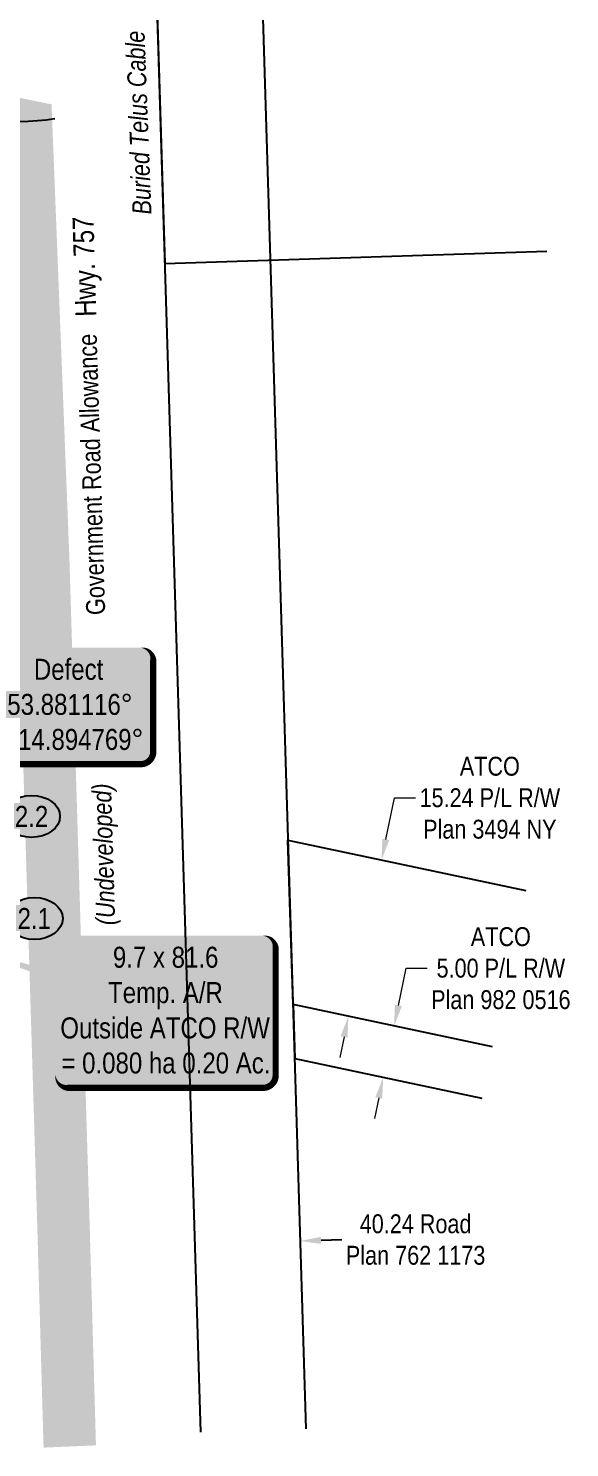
# Model space of a CAD drawing. Extents: x 637295 to 638874, y 5971243 to 5973352.
# Drawn here: x 637918.4 to 637970, y 5971243.8 to 5971379 of the extents above; entities that cross this region are included whole.
import ezdxf
from ezdxf.enums import TextEntityAlignment as Align

# ---------------------------------------------------------------- set-up
doc = ezdxf.new("R2010")
doc.units = 0
doc.header["$LTSCALE"] = 5
doc.header["$PDMODE"] = 3
doc.header["$PDSIZE"] = 0.5
doc.layers.get('Defpoints').update_dxf_attribs({"color": 9})
for name, color, linetype in [('AS-ROADS', 254, 'Continuous'), ('AS-SYMBOL', 7, 'Continuous'), ('F-RW', 190, 'Continuous'), ('L-ROAD-T', 7, 'Continuous'), ('L-SEC', 7, 'Continuous'), ('L-TITLEDB', 4, 'Continuous'), ('L-TITLEDB-T', 4, 'Continuous'), ('P-ELEVATION', 7, 'Continuous'), ('P-TEMP-BLOCKS', 250, 'Continuous'), ('T-WATER', 160, 'Continuous')]:
    doc.layers.add(name, color=color, linetype=linetype)
doc.layers.add('AS-TELUS-ATCO PIPELINES', color=7, linetype='foc-TEL', lineweight=9, true_color=0xff9c38)
doc.layers.add('F-RW-T', color=190, linetype='Continuous', lineweight=9)
doc.layers.add('T-TEXT', color=48, linetype='Continuous', lineweight=18)
doc.styles.add('1.8', font='ARIALN.TTF', dxfattribs={"height": 1.8})
doc.styles.add('80', font='ARIALN.TTF', dxfattribs={"height": 10})
doc.styles.add('80L', font='ARIALN.TTF', dxfattribs={"height": 10})
doc.styles.add('80LS', font='ARIALNI.TTF', dxfattribs={"height": 10})
doc.styles.add('foc-LtypeFont', font='ARIALN.TTF', dxfattribs={"height": 7.35})
doc.linetypes.add('foc-TEL', pattern='A,2,-1,["T",foc-LtypeFont,S=0.2,R=0,X=-0.425,Y=-0.75],-1.24,8', length=12.24)
doc.dimstyles.new('Compass 1 000', dxfattribs={"dimtxt": 1.8, "dimasz": 2, "dimexe": 0.2, "dimexo": 0.0625, "dimgap": 0.5, "dimtad": 0, "dimtih": 1, "dimtoh": 1, "dimzin": 0, "dimdsep": 46, "dimtxsty": '1.8', "dimcen": 0.1, "dimse1": 1, "dimse2": 1, "dimclrd": 256, "dimclrt": 256, "dimaunit": 1, "dimadec": 4, "dimazin": 0, "dimtfac": 0.06, "dimtofl": 0, "dimtmove": 0, "dimatfit": 0, "dimfxl": 0.2, "dimtolj": 1, "dimtzin": 0, "dimlwd": -1, "dimarcsym": 0})

# ---------------------------------------------------------------- blocks, each defined once
blk = doc.blocks.new('*D523')
at = {"layer": 'Defpoints', "color": 0, "transparency": 16777216}
for p in [(637952.09, 5971299.79), (637959.41, 5971298.25), (637956.26, 5971283.34)]:
    blk.add_point(p, dxfattribs=at)
at = {"layer": 'F-RW-T', "transparency": 16777216}
for p, q in [((637952.5, 5971301.75), (637953.34, 5971305.71)), ((637953.34, 5971305.71), (637955.34, 5971305.71)), ((637948.52, 5971282.93), (637948.11, 5971280.97))]:
    blk.add_line(p, q, dxfattribs=at)
for points in [[(637952.17, 5971301.82), (637952.83, 5971301.68), (637952.09, 5971299.79)], [(637948.19, 5971283), (637948.85, 5971282.86), (637948.93, 5971284.89)]]:
    blk.add_solid(points, dxfattribs=at)
at = {"layer": 'F-RW-T', "transparency": 16777216, "insert": (637962.42, 5971305.71), "char_height": 1.8, "attachment_point": 5, "style": '1.8'}
blk.add_mtext('\\A1;ATCO\\P15.24 P/L R/W\\PPlan 3494 NY', dxfattribs=at)
blk = doc.blocks.new('*D524')
at = {"layer": 'Defpoints', "color": 0, "transparency": 16777216}
for p in [(637955.99, 5971283.4), (637952.25, 5971279.08), (637954.96, 5971278.51)]:
    blk.add_point(p, dxfattribs=at)
at = {"layer": 'F-RW-T', "transparency": 16777216}
for p, q in [((637953.7, 5971285.92), (637954.45, 5971289.47)), ((637954.45, 5971289.47), (637956.45, 5971289.47)), ((637951.84, 5971277.12), (637951.42, 5971275.16))]:
    blk.add_line(p, q, dxfattribs=at)
for points in [[(637953.37, 5971285.99), (637954.03, 5971285.86), (637953.29, 5971283.97)], [(637951.51, 5971277.19), (637952.16, 5971277.05), (637952.25, 5971279.08)]]:
    blk.add_solid(points, dxfattribs=at)
at = {"layer": 'F-RW-T', "transparency": 16777216, "insert": (637963.47, 5971289.47), "char_height": 1.8, "attachment_point": 5, "style": '1.8'}
blk.add_mtext('\\A1;ATCO\\P5.00 P/L R/W\\PPlan 982 0516', dxfattribs=at)
blk = doc.blocks.new('*U578')
at = {"layer": 'P-ELEVATION'}
h = blk.add_hatch(color=111, dxfattribs=at)
h.dxf.hatch_style = 1
edge = h.paths.add_edge_path()
edge.add_ellipse((0, 0), major_axis=(-13.55, 0), ratio=0.738081, start_angle=0, end_angle=360)
at = {"layer": 'P-ELEVATION', "color": 7, "flags": 128}
blk.add_lwpolyline([(0, 0, 12.5, 0, 0), (-17.4, 9.26, 0, 0, 0)], format="xyseb", dxfattribs=at)
at = {"layer": 'P-ELEVATION', "color": 7}
blk.add_ellipse((0, 0), major_axis=(-13.55, 0), ratio=0.738081, dxfattribs=at)
at = {"layer": 'P-ELEVATION', "style": '80'}
blk.add_attdef('ELEVATION', text='', height=10, dxfattribs=at).set_placement((0, 0), align=Align.MIDDLE_CENTER)
blk = doc.blocks.new('*U565')
at = {"layer": 'P-ELEVATION'}
h = blk.add_hatch(color=111, dxfattribs=at)
h.dxf.hatch_style = 1
edge = h.paths.add_edge_path()
edge.add_ellipse((0, 0), major_axis=(-13.55, 0), ratio=0.738081, start_angle=0, end_angle=360)
at = {"layer": 'P-ELEVATION', "color": 7, "flags": 128}
blk.add_lwpolyline([(0, 0, 12.5, 0, 0), (-17.4, -11.98, 0, 0, 0)], format="xyseb", dxfattribs=at)
at = {"layer": 'P-ELEVATION', "color": 7}
blk.add_ellipse((0, 0), major_axis=(-13.55, 0), ratio=0.738081, dxfattribs=at)
at = {"layer": 'P-ELEVATION', "style": '80'}
blk.add_attdef('ELEVATION', text='', height=10, dxfattribs=at).set_placement((0, 0), align=Align.MIDDLE_CENTER)
blk = doc.blocks.new('*U566')
h = blk.add_hatch(color=255)
edge = h.paths.add_edge_path()
edge.add_line((-34, -28.5), (34, -28.5))
edge.add_arc((34, -22.5), 6, 270, 360)
edge.add_line((40, -22.5), (40, 21))
edge.add_arc((34, 21), 6, 0, 90)
edge.add_line((34, 27), (-34, 27))
edge.add_arc((-34, 21), 6, 90, 180)
edge.add_line((-40, 21), (-40, -22.5))
edge.add_arc((-34, -22.5), 6, 180, 270)
at = {"color": 14, "flags": 128}
blk.add_lwpolyline([(-34, -28.5, 3, 3, 0), (34, -28.5, 3, 3, 0.414214), (40, -22.5, 3, 3, 0), (40, 21, 3, 0, 0.414214), (34, 27, 0, 0, 0), (-34, 27, 0, 0, 0.414214), (-40, 21, 0, 0, 0), (-40, -22.5, 0, 3, 0.414214)], format="xyseb", close=True, dxfattribs=at)
blk.add_lwpolyline([(-98.66, -78.49, 0, 7.5, 0), (0, 0, 0, 0, 0)], format="xyseb", dxfattribs=at)
at = {"color": 14, "style": '80'}
blk.add_attdef('ENTER_TEXT_001', (-35.99, -5), '', height=10, dxfattribs=at)
blk = doc.blocks.new('*U568')
h = blk.add_hatch(color=255)
edge = h.paths.add_edge_path()
edge.add_line((-46.5, -37), (46.5, -37))
edge.add_arc((46.5, -31), 6, 270, 360)
edge.add_line((52.5, -31), (52.5, 29.5))
edge.add_arc((46.5, 29.5), 6, 0, 90)
edge.add_line((46.5, 35.5), (-46.5, 35.5))
edge.add_arc((-46.5, 29.5), 6, 90, 180)
edge.add_line((-52.5, 29.5), (-52.5, -31))
edge.add_arc((-46.5, -31), 6, 180, 270)
at = {"color": 104, "flags": 128}
blk.add_lwpolyline([(-106.15, 32.95, 0, 7.5, 0), (0, 0, 0, 0, 0)], format="xyseb", dxfattribs=at)
blk.add_lwpolyline([(-46.5, -37, 3, 3, 0), (46.5, -37, 3, 3, 0.414214), (52.5, -31, 3, 3, 0), (52.5, 29.5, 3, 0, 0.414214), (46.5, 35.5, 0, 0, 0), (-46.5, 35.5, 0, 0, 0.414214), (-52.5, 29.5, 0, 0, 0), (-52.5, -31, 0, 3, 0.414214)], format="xyseb", close=True, dxfattribs=at)
at = {"color": 104, "style": '80'}
blk.add_attdef('ENTER_TEXT_001', (-26.85, -4.92), '', height=10, dxfattribs=at)
blk = doc.blocks.new('*D569')
at = {"layer": 'Defpoints', "color": 0, "transparency": 16777216}
for p in [(637944.32, 5971263.48), (637944.37, 5971261.86), (637904.14, 5971260.64)]:
    blk.add_point(p, dxfattribs=at)
at = {"layer": 'L-TITLEDB-T', "transparency": 16777216}
for p, q in [((637946.32, 5971263.55), (637948.32, 5971263.61)), ((637902.09, 5971262.2), (637900.09, 5971262.13))]:
    blk.add_line(p, q, dxfattribs=at)
for points in [[(637946.31, 5971263.88), (637946.33, 5971263.21), (637944.32, 5971263.48)], [(637902.08, 5971262.53), (637902.1, 5971261.86), (637904.09, 5971262.26)]]:
    blk.add_solid(points, dxfattribs=at)
at = {"layer": 'L-TITLEDB-T', "transparency": 16777216, "insert": (637955.34, 5971263.61), "char_height": 1.8, "attachment_point": 5, "style": '1.8'}
blk.add_mtext('\\A1;40.24 Road\\PPlan 762 1173', dxfattribs=at)

msp = doc.modelspace()

# ---------------------------------------------------------------- hatches: boundary and pattern name
at = {"layer": 'AS-ROADS'}
h = msp.add_hatch(color=256, dxfattribs=at)
h.dxf.hatch_style = 1
h.paths.add_polyline_path([(637924.858, 5971244.008), (637924.279, 5971264.299), (637922.322, 5971328.607), (637920.623, 5971371.795), (637914.893, 5971372.96), (637907.881, 5971374.423), (637894.81, 5971382.024), (637887.161, 5971389.503), (637875.965, 5971400.587), (637868.768, 5971408.037), (637827.83, 5971449.313), (637824.031, 5971446.02), (637865.173, 5971404.564), (637872.408, 5971397.074), (637883.656, 5971385.94), (637891.759, 5971378.015), (637906.068, 5971369.694), (637913.884, 5971368.065), (637915.782, 5971367.679), (637917.327, 5971328.433), (637919.283, 5971264.152), (637919.863, 5971243.793)])

# ---------------------------------------------------------------- linework, layer by layer
at = {"layer": 'AS-TELUS-ATCO PIPELINES', "flags": 128}
msp.add_lwpolyline([(637934.817, 5971245.267), (637928.852, 5971440.69), (637928.065, 5971465.456)], dxfattribs=at)
at = {"layer": 'F-RW', "flags": 128}
for points in [[(637962.687, 5971281.98), (637943.65, 5971286.006), (637943.17, 5971301.68), (637965.839, 5971296.887)], [(637962.687, 5971281.98), (637943.65, 5971286.006), (637943.808, 5971280.864), (637961.653, 5971277.09)]]:
    msp.add_lwpolyline(points, dxfattribs=at)
at = {"layer": 'L-SEC'}
msp.add_line((637928.853, 5971440.653), (637934.817, 5971245.267), dxfattribs=at)
at = {"layer": 'L-TITLEDB'}
msp.add_line((637938.906, 5971440.96), (637944.869, 5971245.573), dxfattribs=at)
at = {"layer": 'L-TITLEDB', "flags": 128}
msp.add_lwpolyline([(637965.191, 5971441.817), (637928.853, 5971440.653), (637931.42, 5971356.634), (637967.866, 5971357.794)], dxfattribs=at)

# ---------------------------------------------------------------- block references
at = {"xscale": 0.1999770324335961, "yscale": 0.1999770324335961, "zscale": 0.1999770324335961}
for name, p, values in [('*U565', (637918.717, 5971303.942), {'ELEVATION': '2.2'}), ('*U578', (637918.977, 5971294.213), {'ELEVATION': '2.1'})]:
    msp.add_blockref(name, p, dxfattribs=at).add_auto_attribs(values)
at = {"layer": 'AS-SYMBOL'}
ref = msp.add_blockref('*U566', (637922.328, 5971314.617), dxfattribs=dict(at, xscale=0.19994598, yscale=0.19994598, zscale=0.19994598))
ref.add_attrib('ENTER_TEXT_001', 'Defect', (637918.939, 5971316.958), dxfattribs={"layer": '0', "color": 14, "height": 1.9995, "style": '80'})
ref.add_attrib('ENTER_TEXT_002', '53.881116%%D', (637916.403, 5971313.617), dxfattribs={"layer": '0', "color": 14, "height": 1.99946, "style": '80'})
ref.add_attrib('ENTER_TEXT_003', '-114.894769%%D', (637915.394, 5971310.276), dxfattribs={"layer": '0', "color": 14, "height": 1.99946, "style": '80'})
at = {"layer": 'P-TEMP-BLOCKS', "color": 3}
ref = msp.add_blockref('*U568', (637931.498, 5971285.47), dxfattribs=dict(at, xscale=0.1999597479999995, yscale=0.1999597479999995, zscale=0.1999597479999995))
ref.add_attrib('ENTER_TEXT_001', '9.7 x 81.6', (637926.475, 5971289.521), dxfattribs={"layer": '0', "color": 104, "height": 1.9996, "style": '80'})
ref.add_attrib('ENTER_TEXT_002', 'Temp. A/R', (637926.011, 5971286.154), dxfattribs={"layer": '0', "color": 104, "height": 1.9996, "style": '80'})
ref.add_attrib('ENTER_TEXT_003', 'Outside ATCO R/W', (637921.458, 5971282.786), dxfattribs={"layer": '0', "color": 104, "height": 1.9996, "style": '80'})
ref.add_attrib('ENTER_TEXT_004', '= 0.080 ha 0.20 Ac.', (637921.565, 5971279.445), dxfattribs={"layer": '0', "color": 104, "height": 1.9996, "style": '80'})

# ---------------------------------------------------------------- texts
at = {"layer": 'AS-TELUS-ATCO PIPELINES', "insert": (637928.397, 5971360.227), "char_height": 1.79951, "attachment_point": 1, "rotation": 92.20705, "style": '80L'}
msp.add_mtext_dynamic_manual_height_columns('\\pi1.02589;{\\fArial Narrow|b0|i1|c0|p34;Buried Telus Cable}', width=19.44176, gutter_width=9.997, heights=[0], dxfattribs=at)
at = {"layer": 'L-ROAD-T', "style": '80L'}
msp.add_text('Government Road Allowance', height=1.79951, rotation=91.74812, dxfattribs=at).set_placement((637924.433, 5971336.527), align=Align.MIDDLE_CENTER)
at = {"layer": 'L-TITLEDB-T', "insert": (637922.908, 5971351.426), "char_height": 1.99946, "attachment_point": 1, "rotation": 91.74812, "style": '80L'}
msp.add_mtext_dynamic_manual_height_columns('\\pi0.09797;Hwy. 757', width=9.4581, gutter_width=9.997, heights=[0], dxfattribs=at)
at = {"layer": 'T-TEXT', "style": '80LS'}
msp.add_text('(Undeveloped)', height=1.79951, rotation=91.74812, dxfattribs=at).set_placement((637925.592, 5971300.323), align=Align.MIDDLE_CENTER)

# ---------------------------------------------------------------- dimensions: what is measured, and where the dimension line sits
at = {"layer": 'F-RW-T'}
dim = msp.add_linear_dim(base=(637952.085, 5971299.795), p1=(637956.262, 5971283.339), p2=(637959.414, 5971298.245), angle=78.06137, text='ATCO\\P15.24 P/L R/W\\PPlan 3494 NY', dimstyle='Compass 1 000', dxfattribs=at)
dim.commit()
dim.dimension.update_dxf_attribs({"geometry": '*D523', "text_midpoint": (637962.422, 5971305.713), "dimtype": 161})
at = {"layer": 'F-RW-T', "color": 6}
dim = msp.add_linear_dim(base=(637952.252, 5971279.078), p1=(637955.991, 5971283.396), p2=(637954.957, 5971278.506), angle=258.0606, text='ATCO\\P5.00 P/L R/W\\PPlan 982 0516', dimstyle='Compass 1 000', dxfattribs=at)
dim.commit()
dim.dimension.update_dxf_attribs({"geometry": '*D524', "text_midpoint": (637963.471, 5971289.468), "dimtype": 161})
at = {"layer": 'L-TITLEDB-T'}
dim = msp.add_linear_dim(base=(637944.323, 5971263.485), p1=(637904.138, 5971260.636), p2=(637944.372, 5971261.864), angle=1.74814, text='40.24 Road\\PPlan 762 1173', dimstyle='Compass 1 000', dxfattribs=at)
dim.commit()
dim.dimension.update_dxf_attribs({"geometry": '*D569', "text_midpoint": (637955.343, 5971263.607), "dimtype": 161})

# ---------------------------------------------------------------- leaders
at = {"layer": 'T-WATER', "color": 6, "path_type": 1}
msp.add_leader([(637908.168, 5971359.5), (637908.573, 5971368.166), (637920.922, 5971370.44)], dimstyle='Compass 1 000', dxfattribs=at)

doc.saveas('drawing.dxf')
